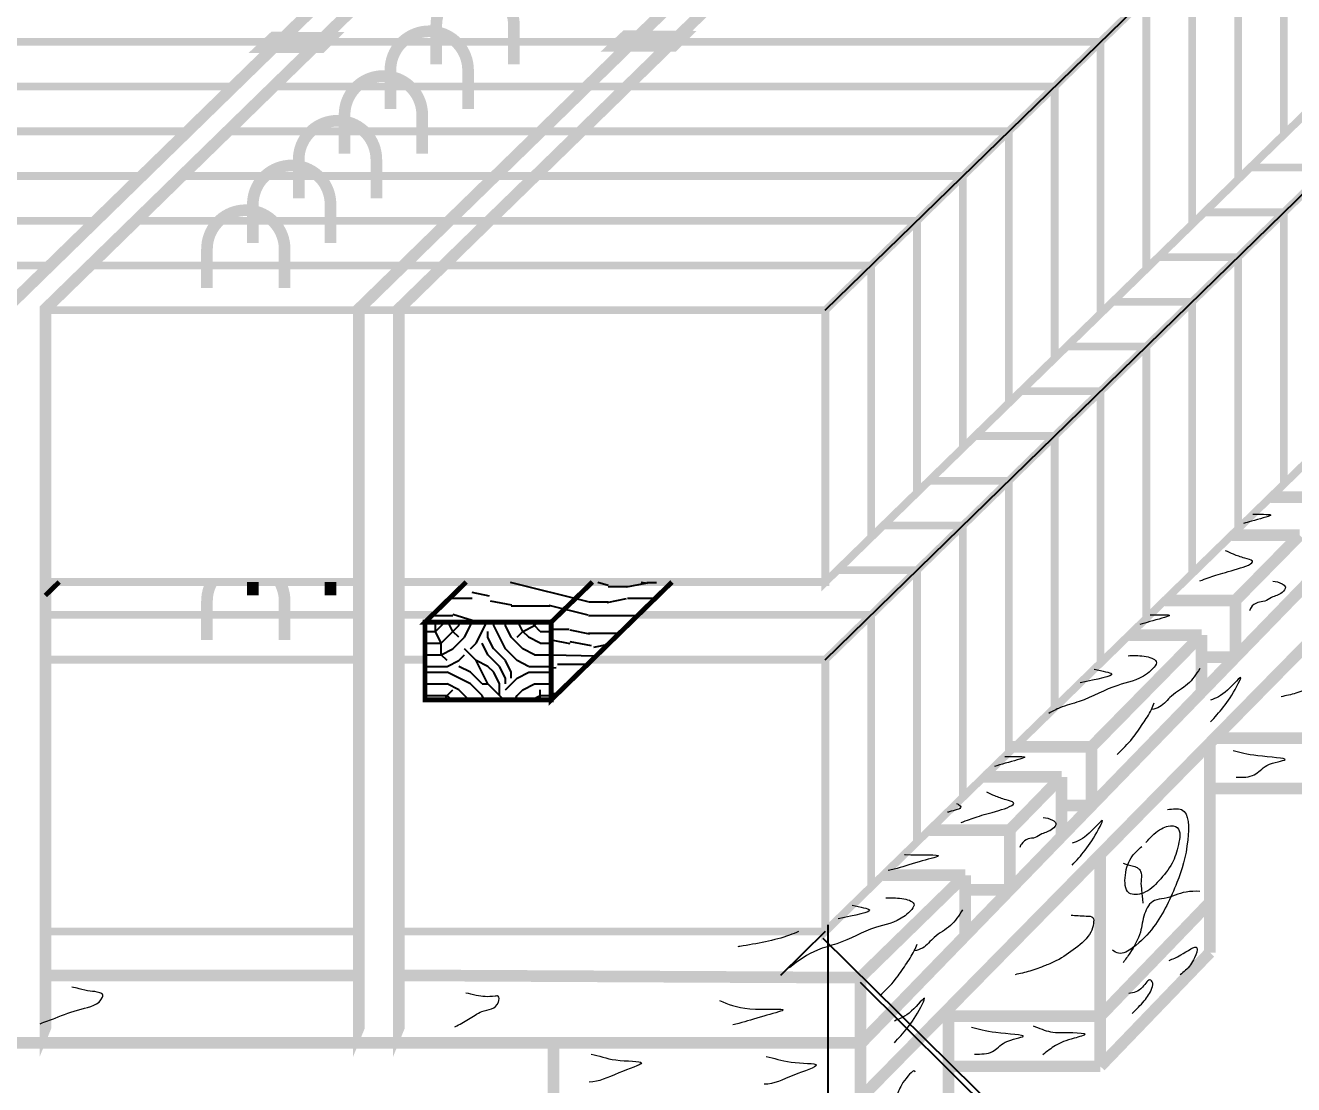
# Model space of a CAD drawing. Header units: millimetres. Extents: x -300689 to 10556, y -104928 to 107291.
# Drawn here: x -24100.1 to -24034.8, y 30524.9 to 30579.5 of the extents above; entities that cross this region are included whole.
import ezdxf

# ---------------------------------------------------------------- set-up
doc = ezdxf.new("R2010")
doc.units = ezdxf.units.MM
doc.layers.add('линии', color=7, linetype='Continuous')
doc.layers.add('Основная', color=7, linetype='Continuous', lineweight=30)
doc.styles.add('GOST 2.304', font='CS_Gost2304.shx', dxfattribs={"oblique": 15})
doc.dimstyles.new('GOST', dxfattribs={"dimscale": 0, "dimtxt": 3, "dimasz": 3, "dimexe": 1.25, "dimexo": 0, "dimtad": 1, "dimtoh": 1, "dimdec": 3, "dimtxsty": 'GOST 2.304', "dimcen": 5, "dimadec": 3, "dimazin": 2, "dimtfac": 0.75, "dimtdec": 4, "dimtmove": 1, "dimatfit": 3, "dimfxl": 0, "dimtolj": 1, "dimarcsym": 0})

# ---------------------------------------------------------------- blocks, each defined once
blk = doc.blocks.new('*D11')
at = {"layer": 'Defpoints', "color": 0}
for p in [(-24026.837, 30560.687), (-24003.36, 30537.366), (-24057.129, 30530.193)]:
    blk.add_point(p, dxfattribs=at)
at = {"layer": 'Основная', "color": 0, "lineweight": -2}
for p, q in [((-24026.837, 30560.687), (-24002.473, 30536.485)), ((-24030.832, 30509.709), (-24006.179, 30534.528)), ((-24057.129, 30530.193), (-24032.764, 30505.991))]:
    blk.add_line(p, q, dxfattribs=at)
at = {"layer": 'Основная', "color": 0}
for points in [[(-24006.651, 30534.998), (-24005.706, 30534.059), (-24003.36, 30537.366)], [(-24031.305, 30510.179), (-24030.359, 30509.24), (-24033.651, 30506.872)]]:
    blk.add_solid(points, dxfattribs=at)
at = {"layer": 'Основная', "color": 0, "lineweight": 20, "insert": (-24020.368, 30523.969), "char_height": 4, "attachment_point": 5, "rotation": 45.19158, "style": 'GOST 2.304'}
blk.add_mtext('\\A1;1000', dxfattribs=at)
blk = doc.blocks.new('*D12')
at = {"layer": 'Defpoints', "color": 0}
for p in [(-24032.939, 30558.933), (-24014.408, 30540.662), (-24059.048, 30532.453)]:
    blk.add_point(p, dxfattribs=at)
at = {"layer": 'Основная', "color": 0, "lineweight": -2}
for p, q in [((-24032.939, 30558.933), (-24013.518, 30539.784)), ((-24037.708, 30517.03), (-24017.216, 30537.814)), ((-24059.048, 30532.453), (-24039.627, 30513.304))]:
    blk.add_line(p, q, dxfattribs=at)
at = {"layer": 'Основная', "color": 0}
for points in [[(-24017.691, 30538.282), (-24016.741, 30537.345), (-24014.408, 30540.662)], [(-24038.183, 30517.498), (-24037.234, 30516.562), (-24040.517, 30514.181)]]:
    blk.add_solid(points, dxfattribs=at)
at = {"layer": 'Основная', "color": 0, "lineweight": 20, "insert": (-24029.331, 30529.265), "char_height": 4, "attachment_point": 5, "rotation": 45.40463, "style": 'GOST 2.304'}
blk.add_mtext('\\A1;880', dxfattribs=at)
blk = doc.blocks.new('*D14')
at = {"layer": 'Defpoints', "color": 0}
for p in [(-24058.8, 30533.132), (-24183.343, 30532.424), (-24058.8, 30501.671)]:
    blk.add_point(p, dxfattribs=at)
at = {"layer": 'Основная', "color": 0, "lineweight": -2}
for p, q in [((-24058.8, 30533.132), (-24058.8, 30500.421)), ((-24183.343, 30532.424), (-24183.343, 30500.421)), ((-24179.343, 30501.671), (-24062.8, 30501.671))]:
    blk.add_line(p, q, dxfattribs=at)
at = {"layer": 'Основная', "color": 0}
for points in [[(-24179.343, 30502.338), (-24179.343, 30501.004), (-24183.343, 30501.671)], [(-24062.8, 30502.338), (-24062.8, 30501.004), (-24058.8, 30501.671)]]:
    blk.add_solid(points, dxfattribs=at)
at = {"layer": 'Основная', "color": 0, "lineweight": 20, "insert": (-24121.072, 30504.296), "char_height": 4, "attachment_point": 5, "style": 'GOST 2.304'}
blk.add_mtext('\\A1;1120', dxfattribs=at)

msp = doc.modelspace()

# ---------------------------------------------------------------- hatches: boundary and pattern name
at = {"layer": 'линии', "linetype": 'ByBlock', "ltscale": 0.25}
h = msp.add_hatch(dxfattribs=at)
h.set_pattern_fill('WOOD_01', color=256, scale=10, style=0, pattern_type=2)
h.set_pattern_definition([(0, (-3200.712, 139.945), (0, 10), [2, -8]), (8.9726, (-3200.6115, 134.5453), (60.000000294, 9.999976256), [1.92354, -190.43029]), (5.7105, (-3200.7115, 135.1453), (90.000001738, 9.999855072), [2.00998, -98.48876]), (344.5779, (-3200.71152, 138.1453), (109.9999951945, -29.9998733882), [3.00832, -297.82377]), (353.6599, (-3200.5115, 141.4453), (10.00000316, 2.043e-05), [1.81108, -88.74276]), (345.0686, (-3200.2115, 135.7453), (39.999999916, -9.999983694), [1.55242, -153.68932]), (348.6901, (-3203.7115, 141.5453), (10.00000292, 3.71e-06), [4.07922, -46.91097]), (5.7105, (-3200.6115, 133.6453), (90.000001738, 9.999855072), [1.00499, -99.49375]), (0, (-3200.712, 137.845), (0, 10), [1, -9]), (0, (-3202.712, 139.045), (0, 10), [3, -7]), (11.3099, (-3200.7115, 140.5453), (39.99999772, 9.99997436), [1.0198, -49.97039]), (2.7263, (-3201.7115, 136.8453), (200.00000295, 9.999960177), [2.10238, -208.13558]), (352.4054, (-3201.2115, 136.5453), (79.99999858, -9.999936836), [1.51327, -149.81417]), (0, (-3201.712, 132.745), (0, 10), [2, -8]), (358.8309, (-3202.71152, 132.24531), (10.0000018324, 7.6802e-06), [4.90102, -485.201]), (0, (-3202.712, 139.745), (0, 10), [1, -9]), (0, (-3201.712, 140.545), (0, 10), [1, -9]), (0, (-3206.212, 141.445), (0, 10), [1.5, -8.5]), (350.5377, (-3203.5115, 141.9453), (10.00000077, 3.876e-06), [3.04138, -57.78624]), (0, (-3206.712, 141.945), (0, 10), [2, -8]), (0, (-3207.812, 132.945), (0, 10), [1.1, -8.9]), (0, (-3202.712, 133.445), (0, 10), [1, -9]), (0, (-3207.812, 133.745), (0, 10), [2.1, -7.9]), (5.4403, (-3202.7115, 134.3453), (99.9999970115, 9.999947836), [2.1095, -208.84072]), (0, (-3202.612, 135.145), (0, 10), [1.9, -8.1]), (0, (-3207.812, 135.345), (0, 10), [1.1, -8.9]), (358.8309, (-3206.61152, 136.94531), (10.0000018324, 7.6802e-06), [4.90102, -485.201]), (0, (-3205.712, 137.845), (0, 10), [1, -9]), (0, (-3206.712, 138.145), (0, 10), [1, -9]), (0, (-3202.712, 138.145), (0, 10), [2, -8]), (0, (-3204.712, 138.345), (0, 10), [1, -9]), (0, (-3206.712, 139.545), (0, 10), [2, -8]), (19.6538, (-3204.0115, 135.3453), (110.000002521, 39.999945747), [1.48661, -147.17406]), (11.3099, (-3205.7115, 138.1453), (39.99999772, 9.99997436), [1.0198, -49.97039]), (11.3099, (-3201.7115, 137.6453), (39.99999772, 9.99997436), [1.0198, -49.97039]), (5.7105, (-3204.7115, 141.4453), (90.000001738, 9.999855072), [1.00499, -99.49375]), (349.6952, (-3207.8115, 142.1453), (59.99999977, -9.999946967), [1.11803, -110.68535]), (348.6901, (-3206.7115, 132.9453), (10.00000292, 3.71e-06), [1.0198, -49.97039]), (90, (-3205.712, 132.745), (-10, 6e-16), [0, -10]), (346.6076, (-3207.8115, 138.3453), (170.0000022497, -39.99969533), [2.1587, -213.71154]), (11.3099, (-3201.7115, 139.7453), (39.99999772, 9.99997436), [1.0198, -49.97039]), (10.3048, (-3201.7115, 133.4453), (49.99999788, 9.999960443), [1.11803, -110.68535]), (348.6901, (-3204.7115, 137.8453), (10.00000292, 3.71e-06), [1.0198, -49.97039]), (348.6901, (-3203.7115, 138.3453), (10.00000292, 3.71e-06), [1.0198, -49.97039]), (341.5651, (-3207.8115, 137.3453), (9.9999979, 1.168e-05), [1.26491, -30.35786]), (345.9638, (-3206.7115, 140.7453), (9.99999606, 1.244e-05), [4.12311, -37.10794]), (343.3008, (-3204.7115, 141.4453), (69.999999577, -19.99993732), [3.13209, -101.27095]), (0, (-3204.712, 141.945), (0, 10), [1.2, -8.8]), (345.9638, (-3205.7115, 133.7453), (9.99999606, 1.244e-05), [4.12311, -37.10794]), (345.9638, (-3206.7115, 134.4453), (9.99999606, 1.244e-05), [4.12311, -37.10794]), (345.9638, (-3206.7115, 135.3453), (9.99999606, 1.244e-05), [4.12311, -37.10794]), (349.6952, (-3207.8115, 139.7453), (59.99999977, -9.999946967), [1.11803, -110.68535]), (345.9638, (-3204.7115, 139.5453), (9.99999606, 1.244e-05), [2.06155, -39.1695]), (349.6952, (-3207.8115, 136.5453), (59.99999977, -9.999946967), [1.11803, -110.68535]), (357.6141, (-3202.6115, 135.8453), (9.9999994592, 1.2264e-05), [2.40208, -237.80615]), (349.6952, (-3203.7115, 137.6453), (59.99999977, -9.999946967), [1.11803, -110.68535]), (12.5288, (-3202.6115, 137.4453), (40.000004785, 9.999993037), [0.92195, -91.27349]), (349.5626, (-3207.81152, 136.04531), (109.9999968247, -19.9998534352), [3.86394, -382.52955]), (351.8699, (-3204.0115, 135.3453), (9.99999461, -2.42e-06), [1.41421, -69.29646]), (4.7636, (-3206.7115, 136.3453), (109.999999498, 9.999914496), [2.40832, -118.00762]), (0, (-3204.312, 136.545), (0, 10), [3.1, -6.9]), (344.7449, (-3207.8115, 141.0453), (39.999997121, -9.999983214), [1.14018, -112.87736]), (350.5377, (-3205.7115, 132.7453), (10.00000077, 3.876e-06), [3.04138, -57.78624]), (340.0169, (-3207.8115, 134.8453), (29.999998804, -9.999993244), [1.17047, -115.87652]), (0, (-3199.712, 140.745), (0, 10), [0.5, -9.5]), (0, (-3199.712, 136.345), (0, 10), [1, -9]), (11.3099, (-3199.7115, 132.7453), (39.99999772, 9.99997436), [1.0198, -49.97039]), (0, (-3199.612, 133.745), (0, 10), [1.8, -8.2]), (343.3008, (-3199.7115, 139.0453), (69.999999577, -19.99993732), [1.04403, -103.35901]), (348.0207, (-3199.61152, 136.9453), (189.9999961126, -40.0109770803), [1.84007, -335.50644]), (90, (-3199.712, 132.745), (-10, 6e-16), [0, -10]), (0, (-3198.712, 132.945), (0, 10), [0.9, -9.1]), (0, (-3198.712, 134.845), (0, 10), [0.9, -9.1]), (0, (-3198.712, 135.345), (0, 10), [0.9, -9.1]), (336.0376, (-3198.7115, 138.7453), (70.000000274, -29.999866517), [0.98489, -97.50362]), (348.5163, (-3198.71152, 139.94531), (49.9999998387, -10.0015547061), [0.91838, -652.15525]), (341.5651, (-3198.7115, 136.3453), (9.9999979, 1.168e-05), [0.94868, -30.67408]), (347.4712, (-3198.7115, 141.2453), (50.000003204, -9.99999603), [0.92195, -91.27349])])
h.paths.add_polyline_path([(-24102.4948, 30550.7965), (-24108.9948, 30550.7965), (-24111.1146, 30548.7289), (-24104.6146, 30548.7289)])
h.paths.add_polyline_path([(-24099.1045, 30550.7965), (-24099.1045, 30550.1033), (-24098.3938, 30550.7965)])
h.paths.add_polyline_path([(-24101.1646, 30548.0939), (-24101.1646, 30550.7965), (-24102.4948, 30550.7965), (-24104.6146, 30548.7289), (-24104.6146, 30544.7289)])
h = msp.add_hatch(dxfattribs=at)
h.set_pattern_fill('WOOD_01', color=256, scale=10, style=0, pattern_type=2)
h.set_pattern_definition([(0, (-3169.142, 139.945), (0, 10), [2, -8]), (8.9726, (-3169.0415, 134.5453), (60.000000294, 9.999976256), [1.92354, -190.43029]), (5.7105, (-3169.1415, 135.1453), (90.000001738, 9.999855072), [2.00998, -98.48876]), (344.5779, (-3169.14152, 138.1453), (109.9999951945, -29.9998733882), [3.00832, -297.82377]), (353.6599, (-3168.9415, 141.4453), (10.00000316, 2.043e-05), [1.81108, -88.74276]), (345.0686, (-3168.6415, 135.7453), (39.999999916, -9.999983694), [1.55242, -153.68932]), (348.6901, (-3172.1415, 141.5453), (10.00000292, 3.71e-06), [4.07922, -46.91097]), (5.7105, (-3169.0415, 133.6453), (90.000001738, 9.999855072), [1.00499, -99.49375]), (0, (-3169.142, 137.845), (0, 10), [1, -9]), (0, (-3171.142, 139.045), (0, 10), [3, -7]), (11.3099, (-3169.1415, 140.5453), (39.99999772, 9.99997436), [1.0198, -49.97039]), (2.7263, (-3170.1415, 136.8453), (200.00000295, 9.999960177), [2.10238, -208.13558]), (352.4054, (-3169.6415, 136.5453), (79.99999858, -9.999936836), [1.51327, -149.81417]), (0, (-3170.142, 132.745), (0, 10), [2, -8]), (358.8309, (-3171.14152, 132.24531), (10.0000018324, 7.6802e-06), [4.90102, -485.201]), (0, (-3171.142, 139.745), (0, 10), [1, -9]), (0, (-3170.142, 140.545), (0, 10), [1, -9]), (0, (-3174.642, 141.445), (0, 10), [1.5, -8.5]), (350.5377, (-3171.9415, 141.9453), (10.00000077, 3.876e-06), [3.04138, -57.78624]), (0, (-3175.142, 141.945), (0, 10), [2, -8]), (0, (-3176.242, 132.945), (0, 10), [1.1, -8.9]), (0, (-3171.142, 133.445), (0, 10), [1, -9]), (0, (-3176.242, 133.745), (0, 10), [2.1, -7.9]), (5.4403, (-3171.1415, 134.3453), (99.9999970115, 9.999947836), [2.1095, -208.84072]), (0, (-3171.042, 135.145), (0, 10), [1.9, -8.1]), (0, (-3176.242, 135.345), (0, 10), [1.1, -8.9]), (358.8309, (-3175.04152, 136.94531), (10.0000018324, 7.6802e-06), [4.90102, -485.201]), (0, (-3174.142, 137.845), (0, 10), [1, -9]), (0, (-3175.142, 138.145), (0, 10), [1, -9]), (0, (-3171.142, 138.145), (0, 10), [2, -8]), (0, (-3173.142, 138.345), (0, 10), [1, -9]), (0, (-3175.142, 139.545), (0, 10), [2, -8]), (19.6538, (-3172.4415, 135.3453), (110.000002521, 39.999945747), [1.48661, -147.17406]), (11.3099, (-3174.1415, 138.1453), (39.99999772, 9.99997436), [1.0198, -49.97039]), (11.3099, (-3170.1415, 137.6453), (39.99999772, 9.99997436), [1.0198, -49.97039]), (5.7105, (-3173.1415, 141.4453), (90.000001738, 9.999855072), [1.00499, -99.49375]), (349.6952, (-3176.2415, 142.1453), (59.99999977, -9.999946967), [1.11803, -110.68535]), (348.6901, (-3175.1415, 132.9453), (10.00000292, 3.71e-06), [1.0198, -49.97039]), (90, (-3174.142, 132.745), (-10, 6e-16), [0, -10]), (346.6076, (-3176.2415, 138.3453), (170.0000022497, -39.99969533), [2.1587, -213.71154]), (11.3099, (-3170.1415, 139.7453), (39.99999772, 9.99997436), [1.0198, -49.97039]), (10.3048, (-3170.1415, 133.4453), (49.99999788, 9.999960443), [1.11803, -110.68535]), (348.6901, (-3173.1415, 137.8453), (10.00000292, 3.71e-06), [1.0198, -49.97039]), (348.6901, (-3172.1415, 138.3453), (10.00000292, 3.71e-06), [1.0198, -49.97039]), (341.5651, (-3176.2415, 137.3453), (9.9999979, 1.168e-05), [1.26491, -30.35786]), (345.9638, (-3175.1415, 140.7453), (9.99999606, 1.244e-05), [4.12311, -37.10794]), (343.3008, (-3173.1415, 141.4453), (69.999999577, -19.99993732), [3.13209, -101.27095]), (0, (-3173.142, 141.945), (0, 10), [1.2, -8.8]), (345.9638, (-3174.1415, 133.7453), (9.99999606, 1.244e-05), [4.12311, -37.10794]), (345.9638, (-3175.1415, 134.4453), (9.99999606, 1.244e-05), [4.12311, -37.10794]), (345.9638, (-3175.1415, 135.3453), (9.99999606, 1.244e-05), [4.12311, -37.10794]), (349.6952, (-3176.2415, 139.7453), (59.99999977, -9.999946967), [1.11803, -110.68535]), (345.9638, (-3173.1415, 139.5453), (9.99999606, 1.244e-05), [2.06155, -39.1695]), (349.6952, (-3176.2415, 136.5453), (59.99999977, -9.999946967), [1.11803, -110.68535]), (357.6141, (-3171.0415, 135.8453), (9.9999994592, 1.2264e-05), [2.40208, -237.80615]), (349.6952, (-3172.1415, 137.6453), (59.99999977, -9.999946967), [1.11803, -110.68535]), (12.5288, (-3171.0415, 137.4453), (40.000004785, 9.999993037), [0.92195, -91.27349]), (349.5626, (-3176.24152, 136.04531), (109.9999968247, -19.9998534352), [3.86394, -382.52955]), (351.8699, (-3172.4415, 135.3453), (9.99999461, -2.42e-06), [1.41421, -69.29646]), (4.7636, (-3175.1415, 136.3453), (109.999999498, 9.999914496), [2.40832, -118.00762]), (0, (-3172.742, 136.545), (0, 10), [3.1, -6.9]), (344.7449, (-3176.2415, 141.0453), (39.999997121, -9.999983214), [1.14018, -112.87736]), (350.5377, (-3174.1415, 132.7453), (10.00000077, 3.876e-06), [3.04138, -57.78624]), (340.0169, (-3176.2415, 134.8453), (29.999998804, -9.999993244), [1.17047, -115.87652]), (0, (-3168.142, 140.745), (0, 10), [0.5, -9.5]), (0, (-3168.142, 136.345), (0, 10), [1, -9]), (11.3099, (-3168.1415, 132.7453), (39.99999772, 9.99997436), [1.0198, -49.97039]), (0, (-3168.042, 133.745), (0, 10), [1.8, -8.2]), (343.3008, (-3168.1415, 139.0453), (69.999999577, -19.99993732), [1.04403, -103.35901]), (348.0207, (-3168.04152, 136.9453), (189.9999961126, -40.0109770803), [1.84007, -335.50644]), (90, (-3168.142, 132.745), (-10, 6e-16), [0, -10]), (0, (-3167.142, 132.945), (0, 10), [0.9, -9.1]), (0, (-3167.142, 134.845), (0, 10), [0.9, -9.1]), (0, (-3167.142, 135.345), (0, 10), [0.9, -9.1]), (336.0376, (-3167.1415, 138.7453), (70.000000274, -29.999866517), [0.98489, -97.50362]), (348.5163, (-3167.14152, 139.94531), (49.9999998387, -10.0015547061), [0.91838, -652.15525]), (341.5651, (-3167.1415, 136.3453), (9.9999979, 1.168e-05), [0.94868, -30.67408]), (347.4712, (-3167.1415, 141.2453), (50.000003204, -9.99999603), [0.92195, -91.27349])])
h.paths.add_polyline_path([(-24070.9248, 30550.7965), (-24077.4248, 30550.7965), (-24079.5446, 30548.7289), (-24073.0446, 30548.7289)])
h.paths.add_polyline_path([(-24066.8238, 30550.7965), (-24070.9248, 30550.7965), (-24073.0446, 30548.7289), (-24073.0446, 30544.7289)])
h = msp.add_hatch(dxfattribs=at)
h.set_pattern_fill('TRONCO', color=256, scale=6, style=0, pattern_type=2)
h.set_pattern_definition([(0, (-3236.2115, 132.1453), (6, 6), [1.8, -4.2]), (0, (-3236.2115, 132.4453), (6, 6), [1.8, -4.2]), (0, (-3235.9115, 133.0453), (6, 6), [1.2, -4.8]), (0, (-3235.6115, 133.6453), (6, 6), [0.9, -5.1]), (0, (-3235.6115, 134.2453), (6, 6), [0.6, -5.4]), (0, (-3237.1115, 134.8453), (6, 6), [0.3, -1.5, 0.3, -3.9]), (0, (-3236.2115, 135.1453), (6, 6), [0.3, -2.4, 0.9, -2.4]), (0, (-3235.0115, 135.4453), (6, 6), [0.3, -0.3, 0.3, -5.1]), (0, (-3235.3115, 135.7453), (6, 6), [0.3, -5.7]), (0, (-3235.6115, 136.3453), (6, 6), [0.9, -5.1]), (0, (-3235.6115, 136.9453), (6, 6), [1.2, -4.8]), (0, (-3235.9115, 137.5453), (6, 6), [1.5, -1.8, 0.3, -2.4]), (90, (-3238.3115, 133.9453), (-6, 6), [0.3, -0.6, 1.5, -3.6]), (90, (-3238.0115, 134.5453), (-6, 6), [0.3, -0.3, 0.9, -4.5]), (90, (-3237.7115, 136.9453), (-6, 6), [0.6, -5.4]), (90, (-3237.4115, 134.5453), (-6, 6), [1.2, -1.8, 0.3, -2.7]), (90, (-3237.1115, 137.8453), (-6, 6), [0.3, -5.7]), (90, (-3236.8115, 134.8453), (-6, 6), [0.9, -5.1]), (90, (-3236.2115, 135.1453), (-6, 6), [0.6, -5.4]), (90, (-3235.6115, 135.1453), (-6, 6), [0.3, -0.9, 0.9, -3.9]), (90, (-3235.3115, 135.4453), (-6, 6), [0.3, -5.7]), (90, (-3235.0115, 134.2453), (-6, 6), [0.84, -5.16]), (90, (-3234.7115, 133.0453), (-6, 6), [0.6, -5.4]), (90, (-3234.1115, 135.4453), (-6, 6), [0.3, -5.7]), (90, (-3233.5115, 135.1453), (-6, 6), [0.9, -5.1]), (90, (-3232.9115, 135.1453), (-6, 6), [0.9, -5.1]), (45, (-3233.8115, 132.7453), (7e-16, 6), [0.42426, -0.42426, 0.42426, -7.21250137]), (45, (-3235.0115, 134.2453), (7e-16, 6), [0.84852, -7.6367614]), (45, (-3237.4115, 137.2453), (7e-16, 6), [0.84852, -7.6367614]), (45, (-3236.2115, 135.7453), (7e-16, 6), [0.84852, -7.6367614]), (45, (-3235.9115, 134.5453), (7e-16, 6), [0.84852, -7.6367614]), (45, (-3234.1115, 133.3453), (7e-16, 6), [0.84852, -7.6367614]), (45, (-3234.7115, 133.6453), (7e-16, 6), [1.272792, -7.2124894]), (45, (-3236.5115, 136.3453), (7e-16, 6), [0.42426, -8.0610214]), (45, (-3236.8115, 136.9453), (7e-16, 6), [0.42426, -8.0610214]), (45, (-3234.4115, 136.9453), (7e-16, 6), [0.42426, -8.0610214]), (45, (-3236.8115, 133.9453), (7e-16, 6), [0.42426, -8.0610214]), (45, (-3233.5115, 136.0453), (7e-16, 6), [0.42426, -8.0610214]), (45, (-3235.6115, 135.4453), (7e-16, 6), [0.42426, -8.0610214]), (45, (-3235.0115, 136.0453), (7e-16, 6), [0.42426, -8.0610214]), (135, (-3235.3115, 134.8453), (-6, 7e-16), [0.42426, -0.42426, 1.272792, -6.36396937]), (135, (-3234.4115, 134.8453), (-6, 7e-16), [0.42426, -8.0610214]), (135, (-3234.4115, 132.7453), (-6, 7e-16), [0.42426, -8.0610214]), (135, (-3235.6115, 134.2453), (-6, 7e-16), [0.42426, -8.0610214]), (135, (-3234.7115, 135.4453), (-6, 7e-16), [0.42426, -8.0610214]), (135, (-3236.2115, 133.9453), (-6, 7e-16), [0.42426, -8.0610214]), (135, (-3233.8115, 133.9453), (-6, 7e-16), [0.42426, -8.0610214]), (135, (-3238.0115, 132.1453), (-6, 7e-16), [0.42426, -8.0610214]), (135, (-3237.7115, 132.4453), (-6, 7e-16), [0.84852, -7.6367614]), (135, (-3237.4115, 132.7453), (-6, 7e-16), [0.84852, -7.6367614]), (135, (-3236.8115, 132.7453), (-6, 7e-16), [0.84852, -7.6367614]), (135, (-3236.5115, 133.3453), (-6, 7e-16), [0.84852, -7.6367614]), (135, (-3234.1115, 135.7453), (-6, 7e-16), [0.84852, -7.6367614]), (135, (-3232.9115, 132.7453), (-6, 7e-16), [0.84852, -7.6367614]), (135, (-3232.6115, 137.5453), (-6, 7e-16), [0.84852, -7.6367614]), (135, (-3232.6115, 136.9453), (-6, 7e-16), [0.84852, -7.6367614]), (135, (-3233.2115, 136.6453), (-6, 7e-16), [0.84852, -7.6367614]), (135, (-3237.4115, 136.6453), (-6, 7e-16), [1.272792, -7.2124894]), (135, (-3233.5115, 136.0453), (-6, 7e-16), [1.272792, -7.2124894]), (26.565051, (-3236.8115, 137.8453), (6, 2e-09), [0.6708, -12.7456079]), (26.565051, (-3236.8115, 134.8453), (6, 2e-09), [0.6708, -12.7456079]), (26.565051, (-3236.2115, 136.6453), (6, 2e-09), [0.6708, -12.7456079]), (26.565051, (-3234.4115, 132.4453), (6, 2e-09), [0.6708, -12.7456079]), (26.565051, (-3234.7115, 133.0453), (6, 2e-09), [0.6708, -12.7456079]), (26.565051, (-3236.5115, 134.2453), (6, 2e-09), [0.6708, -12.7456079]), (26.565051, (-3236.5115, 137.2453), (6, 2e-09), [0.6708, -12.7456079]), (26.565051, (-3234.7115, 135.4453), (6, 2e-09), [1.3416, -12.0748079]), (63.434949, (-3234.7115, 136.3453), (3e-10, 6), [0.6708, -12.7456079]), (63.434949, (-3233.8115, 134.5453), (3e-10, 6), [0.6708, -12.7456079]), (63.434949, (-3236.8115, 135.7453), (3e-10, 6), [0.6708, -12.7456079]), (63.434949, (-3238.0115, 136.0453), (3e-10, 6), [0.6708, -12.7456079]), (63.434949, (-3234.4115, 134.8453), (3e-10, 6), [0.6708, -12.7456079]), (63.434949, (-3235.0115, 134.8453), (3e-10, 6), [0.6708, -12.7456079]), (63.434949, (-3237.4115, 135.7453), (3e-10, 6), [1.3416, -12.0748079]), (63.434949, (-3232.9115, 133.6453), (3e-10, 6), [1.3416, -12.0748079]), (63.434949, (-3233.5115, 133.9453), (3e-10, 6), [1.3416, -12.0748079]), (116.565051, (-3238.3115, 133.0453), (-2e-09, 6), [0.6708, -12.7456079]), (116.565051, (-3238.3115, 136.3453), (-2e-09, 6), [0.6708, -12.7456079]), (116.565051, (-3237.1115, 132.1453), (-2e-09, 6), [0.6708, -12.7456079]), (116.565051, (-3237.7115, 137.5453), (-2e-09, 6), [0.6708, -12.7456079]), (116.565051, (-3237.1115, 133.9453), (-2e-09, 6), [0.6708, -12.7456079]), (116.565051, (-3235.9115, 134.5453), (-2e-09, 6), [0.6708, -12.7456079]), (116.565051, (-3235.3115, 135.7453), (-2e-09, 6), [0.6708, -12.7456079]), (116.565051, (-3238.0115, 133.3453), (1.93e-06, 6.00000096), [0.6708, -12.7456079]), (116.565051, (-3236.5115, 134.2453), (-2e-09, 6), [0.6708, -12.7456079]), (116.565051, (-3234.7115, 133.6453), (-2e-09, 6), [0.6708, -12.7456079]), (116.565051, (-3234.1115, 134.2453), (-2e-09, 6), [0.6708, -12.7456079]), (116.565051, (-3232.9115, 136.0453), (-2e-09, 6), [0.6708, -12.7456079]), (116.565051, (-3237.4115, 137.8453), (-2e-09, 6), [0.6708, -12.7456079]), (116.565051, (-3238.3115, 137.5453), (-2e-09, 6), [1.3416, -12.0748079]), (116.565051, (-3237.4115, 133.3453), (-2e-09, 6), [1.3416, -12.0748079]), (153.434949, (-3238.3115, 132.4453), (-6, 3e-10), [0.6708, -12.7456079]), (153.434949, (-3233.2115, 132.1453), (-6, 3e-10), [0.6708, -12.7456079]), (153.434949, (-3233.5115, 135.1453), (-6, 3e-10), [0.6708, -12.7456079]), (153.434949, (-3235.9115, 133.0453), (-6, 3e-10), [0.6708, -12.7456079]), (153.434949, (-3236.2115, 132.4453), (-6, 3e-10), [0.6708, -12.7456079]), (153.434949, (-3235.6115, 133.6453), (-6, 3e-10), [0.6708, -12.7456079]), (153.434949, (-3233.8115, 137.2453), (-6, 3e-10), [0.6708, -12.7456079]), (153.434949, (-3233.2115, 137.5453), (-6, 3e-10), [1.3416, -12.0748079])])
h.paths.add_polyline_path([(-24073.0446, 30548.7289), (-24079.5446, 30548.7289), (-24079.5446, 30544.7289), (-24073.0446, 30544.7289)])

# ---------------------------------------------------------------- linework, layer by layer
for p, q in [((-24058.9248, 30564.7965), (-24032.9389, 30590.1426)), ((-24058.9248, 30546.7965), (-24032.9389, 30572.1426)), ((-24058.9248, 30532.7965), (-24061.2417, 30530.5366))]:
    msp.add_line(p, q, dxfattribs=at)
for points, const_width in [([(-24159.4412, 30587.8384), (-24157.0789, 30590.1426), (-24095.0089, 30590.1426), (-24097.3712, 30587.8384), (-24095.0089, 30590.1426), (-24032.9389, 30590.1426), (-24035.3012, 30587.8384), (-24032.9389, 30590.1426), (-24032.9389, 30576.1426), (-24035.3012, 30573.8384)], 0.4), ([(-24075.5423, 30587.8384), (-24035.3012, 30587.8384), (-24037.6636, 30585.5342), (-24035.3012, 30587.8384), (-24035.3012, 30573.8384), (-24037.6636, 30571.5342)], 0.4), ([(-24077.9047, 30585.5342), (-24037.6636, 30585.5342), (-24040.0259, 30583.23), (-24037.6636, 30585.5342), (-24037.6636, 30571.5342), (-24040.0259, 30569.23)], 0.4), ([(-24080.267, 30583.23), (-24040.0259, 30583.23), (-24042.3883, 30580.9258), (-24040.0259, 30583.23), (-24040.0259, 30569.23), (-24042.3883, 30566.9258)], 0.4), ([(-24082.6294, 30580.9258), (-24042.3883, 30580.9258), (-24044.7506, 30578.6216), (-24042.3883, 30580.9258), (-24042.3883, 30566.9258), (-24044.7506, 30564.6216)], 0.4), ([(-24084.9917, 30578.6216), (-24044.7506, 30578.6216), (-24047.113, 30576.3175), (-24044.7506, 30578.6216), (-24044.7506, 30564.6216), (-24047.113, 30562.3175)], 0.4), ([(-24128.8566, 30578.6216), (-24106.8206, 30578.6216), (-24109.183, 30576.3175), (-24106.8206, 30578.6216), (-24087.0518, 30578.6216)], 0.4), ([(-24131.2189, 30576.3175), (-24109.183, 30576.3175), (-24111.5454, 30574.0133), (-24109.183, 30576.3175), (-24089.4142, 30576.3175)], 0.4), ([(-24087.3541, 30576.3175), (-24047.113, 30576.3175), (-24049.4754, 30574.0133), (-24047.113, 30576.3175), (-24047.113, 30562.3175), (-24049.4754, 30560.0133)], 0.4), ([(-24089.7165, 30574.0133), (-24049.4754, 30574.0133), (-24051.8377, 30571.7091), (-24049.4754, 30574.0133), (-24049.4754, 30560.0133), (-24051.8377, 30557.7091)], 0.4), ([(-24133.5813, 30574.0133), (-24111.5454, 30574.0133), (-24113.9077, 30571.7091), (-24111.5454, 30574.0133), (-24091.7765, 30574.0133)], 0.4), ([(-24035.3012, 30569.8384), (-24032.9389, 30572.1426), (-24032.9389, 30558.1426), (-24035.3012, 30555.8384), (-24035.3012, 30569.8384)], 0.4), ([(-24135.9437, 30571.7091), (-24113.9077, 30571.7091), (-24116.2701, 30569.4049), (-24113.9077, 30571.7091), (-24094.1389, 30571.7091)], 0.4), ([(-24092.0788, 30571.7091), (-24051.8377, 30571.7091), (-24054.2001, 30569.4049), (-24051.8377, 30571.7091), (-24051.8377, 30557.7091), (-24054.2001, 30555.4049)], 0.4), ([(-24058.301, 30551.4049), (-24054.2001, 30551.4049), (-24051.8377, 30553.7091), (-24055.9387, 30553.7091), (-24051.8377, 30553.7091), (-24049.4754, 30556.0133), (-24053.5763, 30556.0133), (-24049.4754, 30556.0133), (-24047.113, 30558.3175), (-24051.214, 30558.3175), (-24047.113, 30558.3175), (-24044.7506, 30560.6216), (-24048.8516, 30560.6216), (-24044.7506, 30560.6216), (-24042.3883, 30562.9258), (-24046.4893, 30562.9258), (-24042.3883, 30562.9258), (-24040.0259, 30565.23), (-24044.1269, 30565.23), (-24040.0259, 30565.23), (-24037.6636, 30567.5342), (-24041.7646, 30567.5342), (-24037.6636, 30567.5342), (-24035.3012, 30569.8384), (-24039.4022, 30569.8384), (-24035.3012, 30569.8384), (-24032.9389, 30572.1426), (-24037.0398, 30572.1426), (-24032.9389, 30572.1426)], 0.4), ([(-24094.4412, 30569.4049), (-24054.2001, 30569.4049), (-24056.5624, 30567.1007), (-24054.2001, 30569.4049), (-24054.2001, 30555.4049), (-24056.5624, 30553.1007)], 0.4), ([(-24037.6636, 30567.5342), (-24035.3012, 30569.8384), (-24035.3012, 30555.8384), (-24037.6636, 30553.5342), (-24037.6636, 30567.5342)], 0.4), ([(-24138.306, 30569.4049), (-24116.2701, 30569.4049), (-24118.6324, 30567.1007), (-24116.2701, 30569.4049), (-24096.5012, 30569.4049)], 0.4), ([(-24040.0259, 30565.23), (-24037.6636, 30567.5342), (-24037.6636, 30553.5342), (-24040.0259, 30551.23), (-24040.0259, 30565.23)], 0.4), ([(-24101.1646, 30564.7965), (-24120.9948, 30564.7965), (-24118.6324, 30567.1007), (-24098.8636, 30567.1007)], 0.4), ([(-24096.8035, 30567.1007), (-24056.5624, 30567.1007), (-24058.9248, 30564.7965), (-24058.9248, 30550.7965), (-24056.5624, 30553.1007), (-24056.5624, 30567.1007)], 0.4), ([(-24042.3883, 30562.9258), (-24040.0259, 30565.23), (-24040.0259, 30551.23), (-24042.3883, 30548.9258), (-24042.3883, 30562.9258)], 0.4), ([(-24080.8994, 30550.7965), (-24058.9248, 30550.7965), (-24058.9248, 30564.7965), (-24099.1045, 30564.7965)], 0.4), ([(-24044.7506, 30560.6216), (-24042.3883, 30562.9258), (-24042.3883, 30548.9258), (-24044.7506, 30546.6216), (-24044.7506, 30560.6216)], 0.4), ([(-24047.113, 30558.3175), (-24044.7506, 30560.6216), (-24044.7506, 30546.6216), (-24047.113, 30544.3175), (-24047.113, 30558.3175)], 0.4), ([(-24049.4754, 30556.0133), (-24047.113, 30558.3175), (-24047.113, 30544.3175), (-24049.4754, 30542.0133), (-24049.4754, 30556.0133)], 0.4), ([(-24051.8377, 30553.7091), (-24049.4754, 30556.0133), (-24049.4754, 30542.0133), (-24051.8377, 30539.7091), (-24051.8377, 30553.7091)], 0.4), ([(-24054.2001, 30551.4049), (-24051.8377, 30553.7091), (-24051.8377, 30539.7091), (-24054.2001, 30537.4049), (-24054.2001, 30551.4049)], 0.4), ([(-24070.9248, 30546.7965), (-24058.9248, 30546.7965), (-24054.2001, 30551.4049), (-24056.5624, 30549.1007), (-24068.5624, 30549.1007)], 0.4), ([(-24056.5624, 30549.1007), (-24054.2001, 30551.4049), (-24054.2001, 30537.4049), (-24056.5624, 30535.1007), (-24056.5624, 30549.1007)], 0.4), ([(-24099.1045, 30550.7965), (-24082.9595, 30550.7965)], 0.4), ([(-24099.1045, 30550.1033), (-24098.3938, 30550.7965)], 0.25), ([(-24088.4162, 30550.1191), (-24088.4162, 30550.7965)], 0.6), ([(-24084.4162, 30550.7965), (-24084.4162, 30550.1191)], 0.6), ([(-24077.4248, 30550.7965), (-24079.5446, 30548.7289), (-24073.0446, 30548.7289), (-24070.9248, 30550.7965), (-24073.0446, 30548.7289), (-24079.5446, 30548.7289), (-24079.5446, 30544.7289), (-24073.0446, 30544.7289), (-24073.0446, 30548.7289), (-24073.0446, 30544.7289), (-24066.8238, 30550.7965)], 0.25), ([(-24082.9595, 30549.1007), (-24099.1045, 30549.1007)], 0.4), ([(-24080.8994, 30532.7965), (-24058.9248, 30532.7965), (-24056.5624, 30535.1007), (-24056.5624, 30549.1007), (-24058.9248, 30546.7965), (-24058.9248, 30532.7965), (-24058.9248, 30546.7965), (-24070.9248, 30546.7965)], 0.4), ([(-24079.1634, 30549.1007), (-24080.8994, 30549.1007)], 0.4), ([(-24058.9248, 30546.7965), (-24056.5624, 30549.1007), (-24056.5624, 30535.1007), (-24058.9248, 30532.7965), (-24058.9248, 30546.7965)], 0.4), ([(-24082.9595, 30546.7965), (-24099.1045, 30546.7965)], 0.4), ([(-24099.1045, 30546.7965), (-24082.9595, 30546.7965)], 0.4), ([(-24079.5446, 30546.7965), (-24080.8994, 30546.7965)], 0.4), ([(-24080.8994, 30546.7965), (-24079.5446, 30546.7965)], 0.4), ([(-24099.1045, 30532.7965), (-24082.9595, 30532.7965)], 0.4), ([(-24099.1045, 30530.5366), (-24082.9595, 30530.5366)], 0.6), ([(-24080.8994, 30530.5366), (-24057.1279, 30530.4172)], 0.6)]:
    msp.add_lwpolyline(points, dxfattribs=dict(at, const_width=const_width))
at = {"layer": 'линии', "linetype": 'ByBlock', "ltscale": 0.25, "const_width": 0.6}
for points in [[(-24078.9668, 30577.4696), (-24078.9668, 30579.4696, -0.4142136), (-24076.9668, 30581.4696), (-24076.9668, 30581.4696, -0.4142136), (-24074.9668, 30579.4696), (-24074.9668, 30577.4696)], [(-24081.3292, 30575.1654), (-24081.3292, 30577.1654, -0.4142136), (-24079.3292, 30579.1654), (-24079.3292, 30579.1654, -0.4142136), (-24077.3292, 30577.1654), (-24077.3292, 30575.1654)], [(-24083.6915, 30572.8612), (-24083.6915, 30574.8612, -0.4142136), (-24081.6915, 30576.8612), (-24081.6915, 30576.8612, -0.4142136), (-24079.6915, 30574.8612), (-24079.6915, 30572.8612)], [(-24086.0539, 30570.557), (-24086.0539, 30572.557, -0.4142136), (-24084.0539, 30574.557), (-24084.0539, 30574.557, -0.4142136), (-24082.0539, 30572.557), (-24082.0539, 30570.557)], [(-24088.4162, 30568.2528), (-24088.4162, 30570.2528, -0.4142136), (-24086.4162, 30572.2528), (-24086.4162, 30572.2528, -0.4142136), (-24084.4162, 30570.2528), (-24084.4162, 30568.2528)], [(-24090.7786, 30565.9486), (-24090.7786, 30567.9486, -0.4142136), (-24088.7786, 30569.9486), (-24088.7786, 30569.9486, -0.4142136), (-24086.7786, 30567.9486), (-24086.7786, 30565.9486)], [(-24090.7786, 30547.8149), (-24090.7786, 30549.8149, -0.1289589), (-24090.5211, 30550.7965, -0.1289589)], [(-24087.0361, 30550.7965, -0.1289589), (-24086.7786, 30549.8149), (-24086.7786, 30547.8149)]]:
    msp.add_lwpolyline(points, format="xyb", dxfattribs=at)
at = {"layer": 'линии', "color": 0, "const_width": 0.6}
for points in [[(-24057.1287, 30526.9973), (-24026.7818, 30558.2755)], [(-24057.1287, 30513.2996), (-24057.1287, 30524.1893), (-24026.7818, 30555.0412)], [(-24032.5603, 30555.17), (-24035.9865, 30555.17)], [(-24034.4912, 30553.2065), (-24037.9995, 30553.2065)], [(-24037.7943, 30549.8489), (-24034.4916, 30553.2065)], [(-24037.7931, 30549.8489), (-24041.4419, 30549.8489)], [(-24037.7938, 30549.8489), (-24037.7938, 30546.9255)], [(-24045.209, 30542.3108), (-24039.5479, 30548.0661)], [(-24039.5454, 30548.0661), (-24043.2697, 30548.0661)], [(-24039.5474, 30548.0661), (-24039.5474, 30545.1181)], [(-24037.7938, 30546.9255), (-24039.5474, 30546.9255)], [(-24045.2057, 30542.3108), (-24049.4754, 30542.3108)], [(-24045.211, 30542.3108), (-24045.211, 30539.2807)], [(-24039.113, 30531.7118), (-24039.113, 30542.5048)], [(-24031.1267, 30542.7495), (-24038.8723, 30542.7495)], [(-24046.7577, 30540.7555), (-24050.7649, 30540.7555)], [(-24049.4249, 30538.019), (-24046.7577, 30540.7555)], [(-24046.7597, 30540.7555), (-24046.7597, 30537.6844)], [(-24031.1267, 30540.1643), (-24039.113, 30540.1643)], [(-24045.211, 30539.2807), (-24046.7597, 30539.2807)], [(-24049.4249, 30538.019), (-24053.5705, 30538.019)], [(-24049.4249, 30538.021), (-24049.4249, 30534.9375)], [(-24044.7606, 30525.8495), (-24044.7606, 30536.7633)], [(-24057.1279, 30530.4172), (-24051.7212, 30535.6913)], [(-24051.7212, 30535.6933), (-24055.9548, 30535.6933)], [(-24051.7212, 30535.6933), (-24051.7212, 30532.5708)], [(-24049.4249, 30534.9375), (-24051.7196, 30534.9375)], [(-24044.7606, 30528.4347), (-24039.113, 30534.2949)], [(-24044.7606, 30525.8495), (-24039.113, 30531.7118)], [(-24057.1287, 30513.2996), (-24057.1172, 30530.5138)], [(-24057.1287, 30530.1928), (-24057.1287, 30530.1928)], [(-24057.1287, 30513.2996), (-24052.5753, 30518.0244), (-24052.5753, 30528.8184)], [(-24057.1287, 30515.9289), (-24052.5753, 30520.6538), (-24052.5753, 30528.8184)], [(-24044.7606, 30528.4347), (-24052.5753, 30528.4347)], [(-24057.1287, 30527.0571), (-24190.1743, 30527.0571)], [(-24072.929, 30515.9336), (-24072.929, 30527.0566)], [(-24044.7606, 30525.8495), (-24052.5753, 30525.8495)]]:
    msp.add_lwpolyline(points, dxfattribs=at)
at = {"layer": 'линии', "color": 0, "lineweight": 20}
for points, knots in [([(-24036.8957, 30554.2832), (-24036.3624, 30554.2832), (-24035.5017, 30554.3113), (-24036.7616, 30553.9932), (-24037.2581, 30553.8463), (-24037.382, 30553.8088)], [2.1813623, 2.1813623, 2.1813623, 2.1813623, 3.3216472, 4.3543556, 4.7301059, 4.7301059, 4.7301059, 4.7301059]), ([(-24042.1963, 30549.1131), (-24041.6316, 30549.1116), (-24040.7024, 30549.1477), (-24042.043, 30548.8092), (-24042.5616, 30548.6532), (-24042.7162, 30548.606)], [2.1289978, 2.1289978, 2.1289978, 2.1289978, 3.3216472, 4.3543556, 4.8409247, 4.8409247, 4.8409247, 4.8409247]), ([(-24043.3273, 30546.9992), (-24043.0725, 30547.0104), (-24042.6117, 30547.0306), (-24041.5874, 30546.7631), (-24042.6504, 30545.7145), (-24044.0092, 30545.559), (-24045.477, 30544.6891), (-24046.7325, 30544.4006), (-24047.2268, 30544.1392), (-24047.4112, 30544.0266)], [0, 0, 0, 0, 0.8313864, 1.503594, 2.2699753, 3.9174298, 6.0678456, 7.110433, 7.7598369, 7.7598369, 7.7598369, 7.7598369]), ([(-24045.0774, 30546.3029), (-24044.6307, 30546.2077), (-24043.5779, 30546.0345), (-24044.9312, 30545.7895), (-24045.8018, 30545.5964)], [2.2214087, 2.2214087, 2.2214087, 2.2214087, 3.3381866, 5.2596996, 5.2596996, 5.2596996, 5.2596996]), ([(-24049.6788, 30541.8148), (-24049.0995, 30541.8122), (-24048.1367, 30541.8524), (-24049.5171, 30541.5039), (-24050.0458, 30541.3434), (-24050.2154, 30541.2915)], [2.1038084, 2.1038084, 2.1038084, 2.1038084, 3.3216472, 4.3543556, 4.8963866, 4.8963866, 4.8963866, 4.8963866]), ([(-24052.1664, 30539.3885), (-24052.0603, 30539.3361), (-24051.7611, 30539.134), (-24052.3122, 30539.0203), (-24052.6005, 30538.9459), (-24052.6274, 30538.9388)], [2.1547927, 2.1547927, 2.1547927, 2.1547927, 2.4461094, 3.0918491, 3.1605333, 3.1605333, 3.1605333, 3.1605333]), ([(-24054.8538, 30536.7672), (-24054.8395, 30536.766), (-24054.0777, 30536.7038), (-24052.3302, 30536.84), (-24054.351, 30536.3297), (-24055.037, 30536.087), (-24055.5809, 30535.954), (-24055.6836, 30535.9289)], [1.578426, 1.578426, 1.578426, 1.578426, 1.611547, 3.3216472, 4.3543556, 5.6997724, 6.0128294, 6.0128294, 6.0128294, 6.0128294]), ([(-24043.5758, 30536.3178), (-24043.4187, 30536.2197), (-24043.1282, 30536.2163), (-24042.8202, 30536.0725), (-24042.6117, 30535.8522), (-24042.6668, 30535.4244), (-24042.6693, 30535.1939), (-24042.6262, 30534.8401), (-24042.5676, 30534.2609)], [0, 0, 0, 0, 1.3800891, 2.0265473, 2.5046732, 3.5427233, 4.7470692, 5.1327537, 5.1327537, 5.1327537, 5.1327537]), ([(-24057.5432, 30534.144), (-24057.0997, 30534.0497), (-24056.0571, 30533.8772), (-24057.3968, 30533.6337), (-24058.2633, 30533.4418)], [2.2277012, 2.2277012, 2.2277012, 2.2277012, 3.3381866, 5.2509453, 5.2509453, 5.2509453, 5.2509453]), ([(-24060.2988, 30532.7965), (-24060.4587, 30532.7289), (-24061.3354, 30532.3627), (-24062.4997, 30532.157), (-24063.3919, 30532.0148), (-24063.4264, 30532.0093)], [7.1039724, 7.1039724, 7.1039724, 7.1039724, 7.669642, 10.2781597, 10.3830441, 10.3830441, 10.3830441, 10.3830441])]:
    msp.add_open_spline(points, degree=3, knots=knots, dxfattribs=at)
for points in [[(-24039.6263, 30550.8567), (-24038.8129, 30551.1515), (-24037.6861, 30551.4738), (-24036.9272, 30551.875), (-24037.3161, 30552.0254), (-24037.8922, 30552.2236), (-24038.3123, 30552.4112)], [(-24032.5583, 30547.9592), (-24031.7839, 30547.9058), (-24031.4368, 30547.8258), (-24031.4101, 30547.5322), (-24031.5436, 30547.0785), (-24032.3334, 30546.2519), (-24033.306, 30545.6082), (-24033.8843, 30545.3586), (-24034.686, 30545.0696), (-24035.4483, 30544.8857)], [(-24039.6385, 30546.3402), (-24040.2649, 30545.53), (-24041.0939, 30544.9223), (-24041.7019, 30544.3699), (-24042.1072, 30544.2226)], [(-24039.0841, 30543.5889), (-24037.7238, 30545.4283), (-24037.5237, 30545.8682), (-24038.2039, 30545.2284), (-24039.0841, 30544.7085)], [(-24043.8943, 30541.9208), (-24043.1021, 30542.7495), (-24042.5678, 30543.5044), (-24042.1257, 30544.2226), (-24041.9783, 30544.5724)], [(-24037.7579, 30540.7415), (-24036.8272, 30540.8672), (-24036.1731, 30541.3449), (-24035.2424, 30541.6466), (-24036.6511, 30541.8478), (-24037.9089, 30542.0992)], [(-24051.9245, 30538.41), (-24051.111, 30538.7048), (-24049.9842, 30539.0271), (-24049.2254, 30539.4283), (-24049.6142, 30539.5787), (-24050.1903, 30539.777), (-24050.6104, 30539.9646)], [(-24041.2944, 30539.0758), (-24040.5737, 30539.0758), (-24040.2534, 30537.5151), (-24040.814, 30535.3141), (-24042.0151, 30533.0331), (-24043.0962, 30531.9526), (-24043.8169, 30531.6725), (-24044.1372, 30531.8326)], [(-24046.2055, 30536.2199), (-24044.8452, 30538.0593), (-24044.6452, 30538.4992), (-24045.3253, 30537.8594), (-24046.2055, 30537.3395)], [(-24042.4112, 30537.3767), (-24041.9973, 30537.8101), (-24041.6031, 30538.0858), (-24041.2681, 30538.2237), (-24040.7951, 30538.1449), (-24040.7359, 30537.2782), (-24041.0632, 30536.3081), (-24041.7411, 30535.4069), (-24042.5491, 30534.7766), (-24043.2783, 30534.7766), (-24043.4691, 30535.6973), (-24043.101, 30536.6873), (-24042.6279, 30537.1797)], [(-24039.6359, 30534.8632), (-24040.3422, 30534.8296), (-24041.4687, 30534.4934), (-24041.9732, 30534.3926), (-24042.4776, 30533.7036), (-24042.6962, 30532.7625), (-24043.2342, 30531.6869), (-24043.5874, 30531.1827)], [(-24055.8122, 30534.5208), (-24054.9812, 30534.494), (-24054.3647, 30534.2261), (-24054.8204, 30533.6099), (-24056.3483, 30532.9937), (-24058.3318, 30532.1632), (-24059.3236, 30531.8417), (-24060.7711, 30530.9308)], [(-24051.8577, 30533.9111), (-24052.4841, 30533.1009), (-24053.3132, 30532.4932), (-24053.9211, 30531.9408), (-24054.3265, 30531.7935)], [(-24046.2613, 30533.6444), (-24045.4869, 30533.591), (-24045.1398, 30533.511), (-24045.1131, 30533.2174), (-24045.2466, 30532.7637), (-24046.0364, 30531.9371), (-24047.009, 30531.2934), (-24047.5873, 30531.0438), (-24048.389, 30530.7548), (-24049.1513, 30530.5709)], [(-24056.1135, 30529.4917), (-24055.3213, 30530.3204), (-24054.787, 30531.0753), (-24054.3449, 30531.7935), (-24054.1975, 30532.1433)], [(-24041.2045, 30531.3083), (-24040.6083, 30531.588), (-24039.7808, 30531.9528), (-24039.9025, 30531.442), (-24040.3649, 30530.7975), (-24040.6425, 30530.5615)], [(-24043.1211, 30528.5728), (-24042.4942, 30529.2266), (-24042.1021, 30529.8677), (-24042.0833, 30530.2064), (-24042.1586, 30530.2911), (-24042.5846, 30529.9202), (-24043.2967, 30529.6046)], [(-24099.3692, 30528.0471), (-24098.598, 30528.3383), (-24097.2612, 30528.8008), (-24096.1644, 30529.4175), (-24096.1472, 30529.5202), (-24096.3015, 30529.6401), (-24096.7938, 30529.718), (-24097.364, 30529.8457), (-24097.7411, 30529.9313)], [(-24078.0035, 30527.8864), (-24077.3019, 30528.2775), (-24076.6138, 30528.6686), (-24075.7638, 30529.154), (-24075.7773, 30529.4642), (-24075.9392, 30529.4642), (-24076.9106, 30529.5047), (-24077.4503, 30529.626)], [(-24055.3686, 30527.0616), (-24054.0083, 30528.9011), (-24053.8082, 30529.3409), (-24054.4884, 30528.7011), (-24055.3686, 30528.1813)], [(-24064.3705, 30529.2359), (-24062.8139, 30528.8185), (-24061.1055, 30528.7427), (-24062.0926, 30528.4391), (-24063.3834, 30528.0596), (-24063.6871, 30527.9838)], [(-24051.2419, 30526.4844), (-24050.3111, 30526.6102), (-24049.6571, 30527.0879), (-24048.7263, 30527.3896), (-24050.135, 30527.5907), (-24051.3928, 30527.8421)], [(-24048.216, 30527.9332), (-24047.3275, 30527.6319), (-24046.1692, 30527.5843), (-24045.5346, 30527.505), (-24046.1058, 30527.2989), (-24047.0736, 30526.9183), (-24047.7241, 30526.4425)]]:
    msp.add_spline(points, degree=3, dxfattribs=at)
at = {"layer": 'линии', "color": 0, "lineweight": 20, "start_tangent": (0.948726, -0.3160997)}
for points in [[(-24035.8747, 30550.8429), (-24035.3882, 30550.7055), (-24035.2277, 30550.5411), (-24035.3953, 30550.2527), (-24035.9466, 30549.995), (-24036.2917, 30549.8082), (-24036.6511, 30549.7363), (-24036.9962, 30549.4777), (-24037.0825, 30549.3052)], [(-24047.7009, 30538.6668), (-24047.2144, 30538.5294), (-24047.0539, 30538.365), (-24047.2215, 30538.0767), (-24047.7728, 30537.819), (-24048.1179, 30537.6321), (-24048.4773, 30537.5603), (-24048.8224, 30537.3016), (-24048.9087, 30537.1292)]]:
    msp.add_spline(points, degree=3, dxfattribs=at)
at = {"layer": 'линии', "color": 0, "lineweight": 20}
for points, start_tangent, end_tangent in [([(-24070.9959, 30526.4736), (-24069.7116, 30526.1773), (-24068.4025, 30526.0292), (-24069.5634, 30525.5108), (-24071.0947, 30525.0418)], (0.9864081, -0.164314), (-1, 0)), ([(-24061.9744, 30526.36), (-24060.69, 30526.0638), (-24059.381, 30525.9157), (-24060.5418, 30525.3973), (-24062.0732, 30524.9283)], (0.9864081, -0.164314), (-1, 0)), ([(-24054.2916, 30525.546), (-24054.8472, 30525.1223), (-24055.2126, 30524.4063), (-24055.5928, 30523.3542), (-24055.8705, 30522.083), (-24056.1045, 30520.6948), (-24056.2945, 30519.6427), (-24056.2799, 30518.7076), (-24056.236, 30518.313), (-24055.7682, 30518.3276), (-24055.008, 30519.2044), (-24054.277, 30520.5048), (-24053.8543, 30521.416)], (-0.166888, 0.9859759), (0.9285434, 0.3712238))]:
    msp.add_spline(points, degree=3, dxfattribs=dict(at, start_tangent=start_tangent, end_tangent=end_tangent))
at = {"layer": 'Основная'}
for points in [[(-24101.14, 30527.117, 0, 0, 0), (-24101.1646, 30527.0571, 0.6, 0.6, 0), (-24101.1646, 30564.8563, 0.6, 0.6, 0), (-24075.1787, 30590.2024, 0, 0, 0)], [(-24099.0799, 30527.117, 0, 0, 0), (-24099.1045, 30527.0571, 0.6, 0.6, 0), (-24099.1045, 30564.8563, 0.6, 0.6, 0), (-24073.1186, 30590.2024, 0, 0, 0)], [(-24082.9349, 30527.117, 0, 0, 0), (-24082.9595, 30527.0571, 0.6, 0.6, 0), (-24082.9595, 30564.8563, 0.6, 0.6, 0), (-24056.9736, 30590.2024, 0, 0, 0)], [(-24080.8748, 30527.117, 0, 0, 0), (-24080.8994, 30527.0571, 0.6, 0.6, 0), (-24080.8994, 30564.8563, 0.6, 0.6, 0), (-24054.9135, 30590.2024, 0, 0, 0)]]:
    msp.add_lwpolyline(points, format="xyseb", dxfattribs=at)
at = {"layer": 'Основная', "const_width": 0.6}
for points in [[(-24087.343, 30578.8432), (-24084.4148, 30578.8258), (-24084.8883, 30578.3525), (-24087.8719, 30578.3513), (-24087.343, 30578.8432)], [(-24069.2086, 30578.9088), (-24066.2804, 30578.8914), (-24066.7539, 30578.4181), (-24069.7375, 30578.4169), (-24069.2086, 30578.9088)]]:
    msp.add_lwpolyline(points, dxfattribs=at)

# ---------------------------------------------------------------- dimensions: what is measured, and where the dimension line sits
at = {"layer": 'Основная', "lineweight": 20}
for p1, p2, distance, text, picture, middle in [((-24057.1287, 30530.1928), (-24026.8372, 30560.6875), -33.0919, '1000', '*D11', (-24020.3676, 30523.9689)), ((-24059.0479, 30532.4527), (-24032.9389, 30558.9331), -26.0239, '880', '*D12', (-24029.3314, 30529.2646))]:
    dim = msp.add_aligned_dim(p1=p1, p2=p2, distance=distance, text=text, dimstyle='GOST', override={"dimscale": 1, "dimtxt": 4, "dimasz": 4}, dxfattribs=at)
    dim.commit()
    dim.dimension.update_dxf_attribs({"geometry": picture, "text_midpoint": middle})
dim = msp.add_linear_dim(base=(-24058.8002, 30501.6708), p1=(-24183.3429, 30532.4243), p2=(-24058.8002, 30533.1322), text='1120', dimstyle='GOST', override={"dimscale": 1, "dimtxt": 4, "dimasz": 4}, dxfattribs=at)
dim.commit()
dim.dimension.update_dxf_attribs({"geometry": '*D14', "text_midpoint": (-24121.0716, 30504.2958)})

doc.saveas('drawing.dxf')
